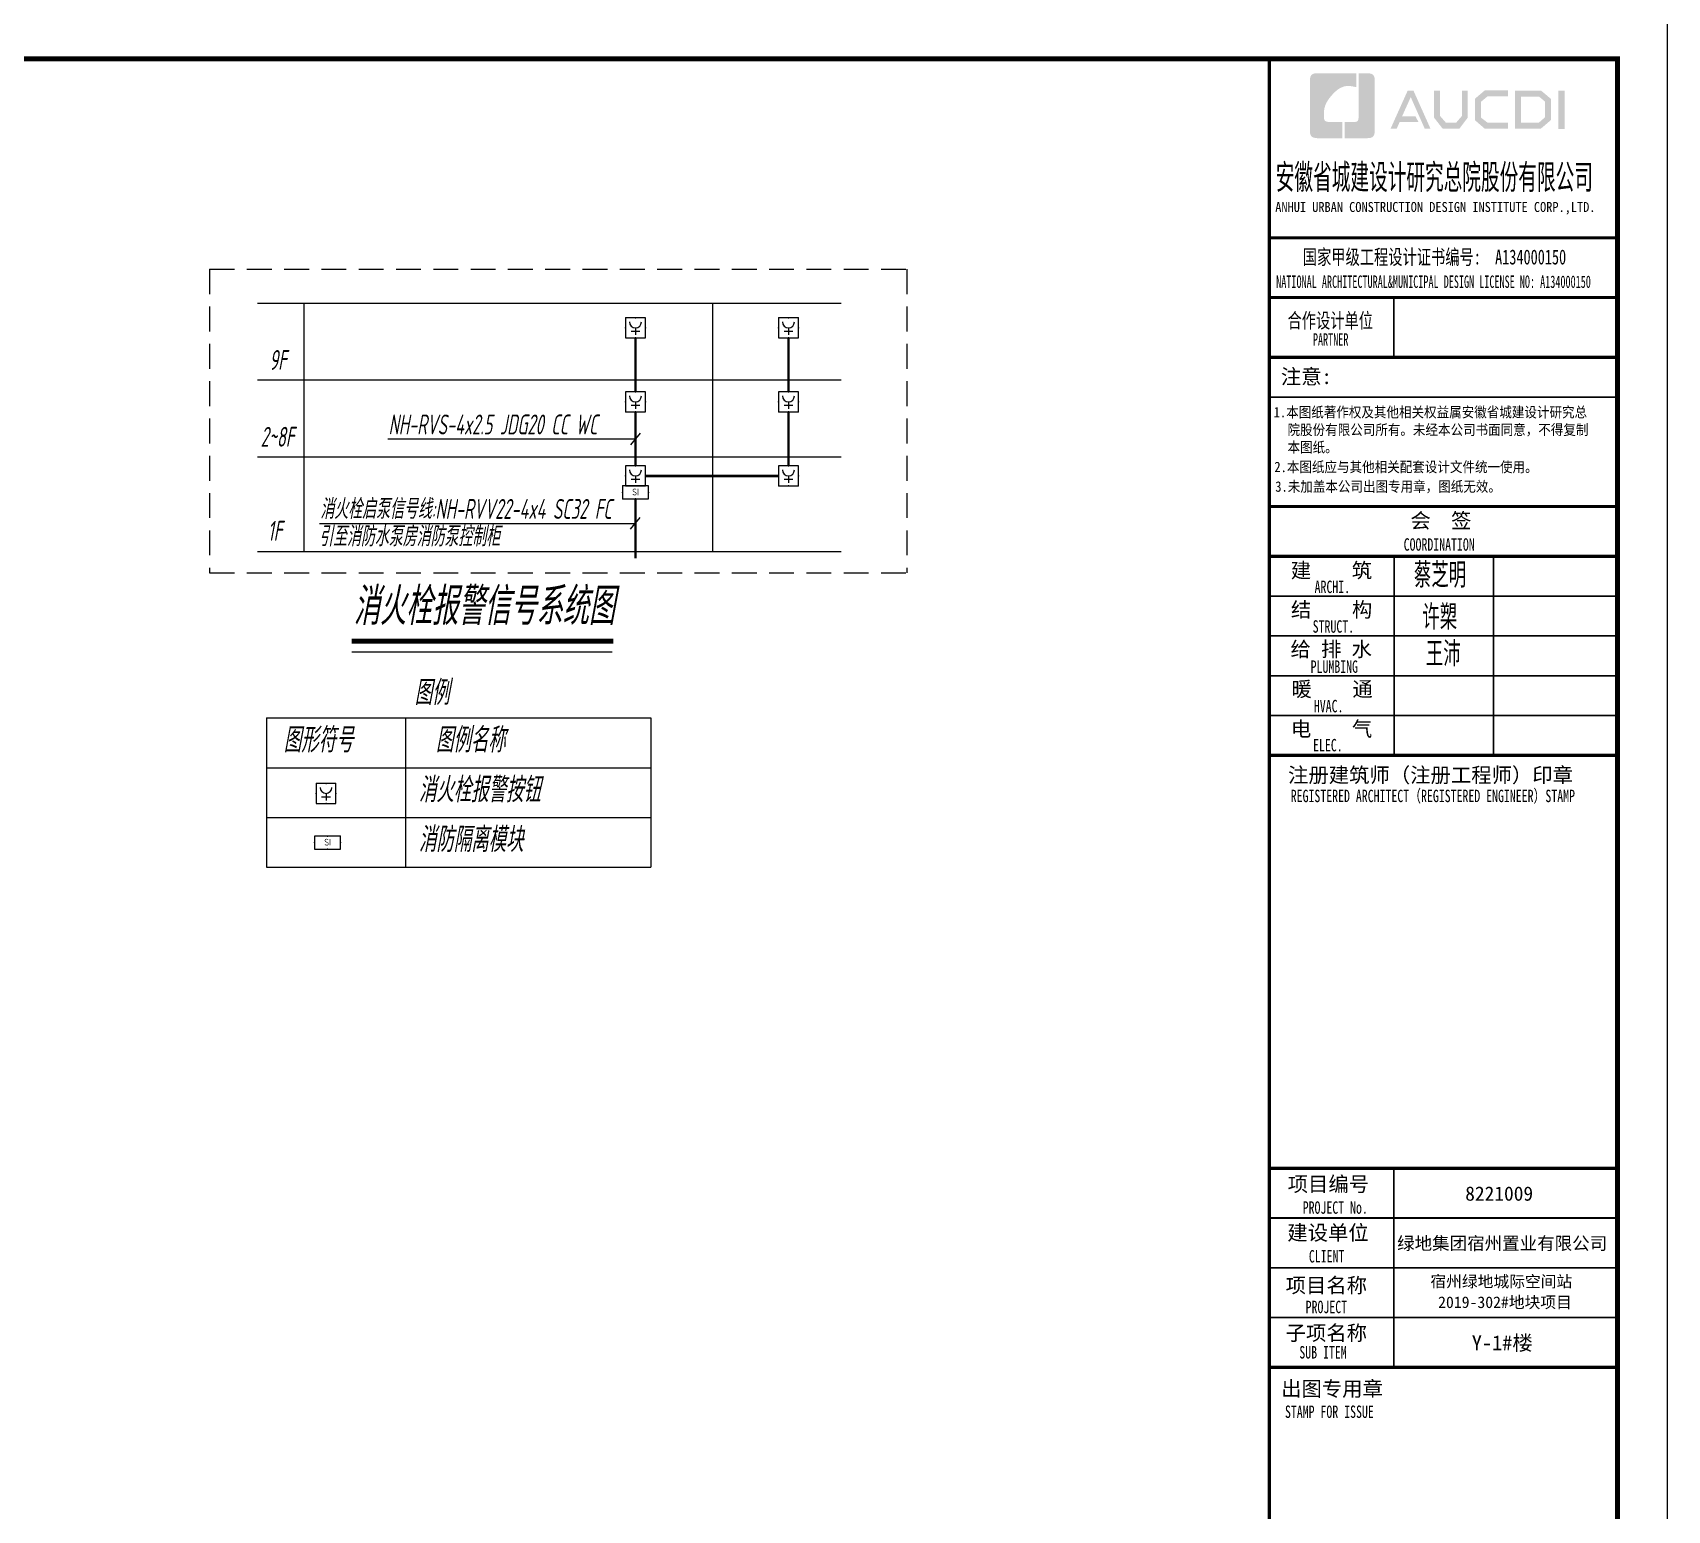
# Model space of a CAD drawing. Extents: x 3753737 to 4713801, y -857380 to 24339.
# Drawn here: x 4246048 to 4278911, y -660029 to -630329 of the extents above; entities that cross this region are included whole.
import ezdxf
from ezdxf.enums import TextEntityAlignment as Align

# ---------------------------------------------------------------- set-up
doc = ezdxf.new("R2010")
doc.units = 0
doc.header["$LTSCALE"] = 1000
doc.header["$MEASUREMENT"] = 0
doc.linetypes.add('DASHED', pattern=[0.75, 0.5, -0.25])
doc.layers.get('0').update_dxf_attribs({"linetype": 'CONTINUOUS'})
for name, color, linetype in [('!!DIM-动力', 7, 'CONTINUOUS'), ('!!电气', 1, 'CONTINUOUS'), ('DIM-照明', 7, 'CONTINUOUS'), ('PUB_TITLE', 4, 'CONTINUOUS'), ('WIRE-SECU-1', 30, 'CONTINUOUS'), ('WIRE-通讯', 4, 'CONTINUOUS'), ('图签文字', 4, 'CONTINUOUS')]:
    doc.layers.add(name, color=color, linetype=linetype)
for name, color, linetype, lineweight in [('EQUIP-消防', 3, 'CONTINUOUS', 20), ('图框', 147, 'CONTINUOUS', 20), ('图签', 147, 'CONTINUOUS', 18)]:
    doc.layers.add(name, color=color, linetype=linetype, lineweight=lineweight)
doc.styles.add('HT', font='simhei.ttf')
doc.styles.add('HZTXT', font='gbeitc.shx', dxfattribs={"width": 0.8, "height": 400, "bigfont": 'hztxt.shx'})
doc.styles.get("Standard").update_dxf_attribs({"font": 'gbenor.shx', "bigfont": 'gbcbig.shx'})
doc.styles.add('宋体', font='', dxfattribs={"height": 4})
doc.styles.add('建筑图签-1', font='simhei.ttf', dxfattribs={"width": 0.7})
doc.styles.add('建筑图签-2', font='TXT.shx', dxfattribs={"width": 0.5, "bigfont": 'HZTXT.shx'})
doc.styles.get('宋体').set_extended_font_data('SimSun')

# ---------------------------------------------------------------- blocks, each defined once
blk = doc.blocks.new('$equip$00002656')
for p, q in [((-0.5, 1), (-0.5, 0)), ((0.5, 1), (-0.5, 1)), ((0.5, 0), (0.5, 1)), ((-0.5, 0), (0.5, 0)), ((-0.219, 0.331), (0.222, 0.331)), ((0, 0.5), (0, 0.15))]:
    blk.add_line(p, q)
at = {"const_width": 0.04}
blk.add_lwpolyline([(-0.5, 1), (0.5, 1), (0.5, 0), (-0.5, 0), (-0.5, 1), (0.5, 1)], dxfattribs=at)
blk.add_arc((0, 0.8), 0.3, 180, 0)
for p in [(0, 1), (-0.5, 0.5), (0, 0), (0.5, 0.5)]:
    blk.add_point(p)
at = {"color": 7, "flags": 1}
for tag, height, p in [('A', 0.00002, (0, 0)), ('B', 0.4, (0.762, 0.292))]:
    blk.add_attdef(tag, text='', height=height, dxfattribs=at).set_placement(p, align=Align.MIDDLE_CENTER)
blk = doc.blocks.new('$equip$00002776')
for p, q in [((0.65, 0.65), (-0.65, 0.65)), ((-0.65, 0.65), (-0.65, 0)), ((-0.65, 0), (0.65, 0)), ((0.65, 0), (0.65, 0.65))]:
    blk.add_line(p, q)
at = {"const_width": 0.04}
blk.add_lwpolyline([(-0.65, 0.65), (-0.65, 0), (0.65, 0), (0.65, 0.65), (-0.65, 0.65), (-0.65, 0)], dxfattribs=at)
for p in [(-0.65, 0.325), (0, 0.65), (0, 0), (0.65, 0.325)]:
    blk.add_point(p)
at = {"color": 7}
blk.add_attdef('$TEXT$', text='', height=0.34, dxfattribs=at).set_placement((0.006, 0.343), align=Align.MIDDLE_CENTER)
at = {"color": 7, "flags": 1}
for tag, height, p in [('A', 0.00002, (0, 0)), ('B', 0.4, (0.905, 0.246))]:
    blk.add_attdef(tag, text='', height=height, dxfattribs=at).set_placement(p, align=Align.MIDDLE_CENTER)
blk = doc.blocks.new('院标1')
h = blk.add_hatch(color=150)
h.dxf.hatch_style = 1
h.set_gradient(color1=(33, 113, 253), color2=(33, 113, 253), tint=1, name='INVCURVED')
edge = h.paths.add_edge_path()
edge.add_spline(control_points=[(116373, 648379), (116379, 648379), (116382, 648379), (116391, 648379), (116391, 648379), (116391, 648379), (116616, 648379), (116616, 648379), (116616, 648379), (116616, 648379), (116616, 648054), (116616, 648054), (116616, 648054), (116616, 648054), (116108, 648054), (116108, 648054), (116108, 648054), (116028, 648054), (115963, 648111), (115963, 648199), (115963, 648199), (115963, 648199), (115963, 649215), (115963, 649215), (115963, 649215), (115963, 649295), (116018, 649360), (116108, 649360), (116108, 649360), (116108, 649360), (116897, 649360), (116897, 649360), (116897, 649360), (116897, 649360), (116897, 649080), (116897, 649080), (116897, 649080), (116897, 649080), (116566, 649140), (116356, 648859), (116356, 648859), (116245, 648719), (116240, 648545), (116247, 648466), (116247, 648466), (116254, 648386), (116247, 648466), (116247, 648466), (116247, 648466), (116247, 648466), (116258, 648374), (116373, 648379)], knot_values=[0, 0, 0, 0, 0.071429, 0.071429, 0.071429, 0.107143, 0.142857, 0.142857, 0.142857, 0.178571, 0.214286, 0.214286, 0.214286, 0.25, 0.285714, 0.285714, 0.285714, 0.321429, 0.357143, 0.357143, 0.357143, 0.392857, 0.428571, 0.428571, 0.428571, 0.464286, 0.5, 0.5, 0.5, 0.535714, 0.571429, 0.571429, 0.571429, 0.607143, 0.642857, 0.642857, 0.642857, 0.678571, 0.714286, 0.714286, 0.714286, 0.75, 0.785714, 0.785714, 0.785714, 0.821429, 0.857143, 0.857143, 0.857143, 0.928571, 1, 1, 1, 1], degree=3, periodic=0)
h = blk.add_hatch(color=150)
h.dxf.hatch_style = 1
h.set_gradient(color1=(33, 113, 253), color2=(33, 113, 253), tint=1, name='INVCURVED')
edge = h.paths.add_edge_path()
edge.add_spline(control_points=[(117268, 649215), (117268, 649215), (117268, 648199), (117268, 648199), (117268, 648199), (117268, 648114), (117212, 648054), (117123, 648054), (117123, 648054), (117123, 648054), (116663, 648054), (116663, 648054), (116663, 648054), (116663, 648054), (116663, 648379), (116663, 648379), (116663, 648379), (116663, 648379), (116865, 648379), (116865, 648379), (116865, 648379), (116907, 648379), (116941, 648413), (116941, 648455), (116941, 648455), (116941, 648455), (116941, 649360), (116941, 649360), (116941, 649360), (116941, 649360), (117123, 649360), (117123, 649360), (117123, 649360), (117204, 649360), (117268, 649306), (117268, 649215)], knot_values=[0, 0, 0, 0, 0.1, 0.1, 0.1, 0.15, 0.2, 0.2, 0.2, 0.25, 0.3, 0.3, 0.3, 0.35, 0.4, 0.4, 0.4, 0.45, 0.5, 0.5, 0.5, 0.55, 0.6, 0.6, 0.6, 0.65, 0.7, 0.7, 0.7, 0.75, 0.8, 0.8, 0.8, 0.9, 1, 1, 1, 1], degree=3, periodic=0)
blk = doc.blocks.new('A$C190A5FEA')
at = {"layer": 'PUB_TITLE'}
h = blk.add_hatch(color=4, dxfattribs=at)
h.paths.add_polyline_path([(-1192, -642), (-1066, -642), (-1066, -1412), (-1192, -1412)])
h.paths.add_polyline_path([(-1944, -758), (-1944, -1284), (-1584, -1284), (-1460, -1177), (-1460, -859), (-1580, -758)], flags=16)
h.paths.add_polyline_path([(-2062, -640), (-2062, -1402), (-1540, -1402), (-1341, -1232), (-1341, -804), (-1537, -640)])
h.paths.add_polyline_path([(-2205, -636), (-2205, -752), (-2612, -752), (-2745, -863), (-2745, -1182), (-2612, -1285), (-2203, -1285), (-2203, -1407), (-2667, -1407), (-2869, -1232), (-2869, -804), (-2671, -636)])
h.paths.add_polyline_path([(-3688, -638), (-3568, -638), (-3568, -1149), (-3454, -1280), (-3243, -1280), (-3129, -1149), (-3129, -638), (-3015, -638), (-3015, -1186), (-3179, -1403), (-3517, -1403), (-3688, -1184)])
h.paths.add_polyline_path([(-4220, -640), (-4103, -640), (-3761, -1404), (-3877, -1404), (-4158, -770), (-4333, -1158), (-4062, -1158), (-4001, -1273), (-4382, -1273), (-4441, -1406), (-4564, -1406)])
for points, const_width in [([(-7000, -6000), (0, -6000)], 70), ([(-7000, -6801), (0, -6801)], 35)]:
    blk.add_lwpolyline(points, dxfattribs=dict(const_width=const_width))
at = {"layer": '图框'}
for p, q in [((-7000, -3600), (0, -3600)), ((-7000, -3600), (0, -3600)), ((-7000, -4800), (0, -4800))]:
    blk.add_line(p, q, dxfattribs=at)
for points, const_width in [([(-7000, -57400), (-7000, 0)], 70), ([(-7000, -3600), (0, -3600)], 60), ([(-7000, -4800), (0, -4800)], 60), ([(-7000, -4800), (0, -4800)], 60), ([(-4500, -4800), (-4500, -6000)], 35), ([(-7000, -6000), (0, -6000)], 60), ([(-6992, -9000), (8, -9000)], 60), ([(-6992, -10000), (8, -10000)], 70), ([(-6992, -10000), (8, -10000)], 70), ([(-4492, -10000), (-4492, -14000)], 35), ([(-2492, -10000), (-2492, -14000)], 35), ([(-6992, -10800), (8, -10800)], 35), ([(-6992, -11600), (8, -11600)], 35), ([(-6992, -12400), (8, -12400)], 35), ([(-6992, -13200), (8, -13200)], 35), ([(-6992, -14000), (8, -14000)], 70), ([(-7000, -22300), (0, -22300)], 70), ([(-7000, -22300), (0, -22300)], 70), ([(-4500, -26300), (-4500, -22300)], 35), ([(-7000, -23300), (0, -23300)], 35), ([(-7000, -24300), (0, -24300)], 35), ([(-7000, -25300), (0, -25300)], 35), ([(0, -26300), (-7000, -26300)], 70)]:
    blk.add_lwpolyline(points, dxfattribs=dict(at, const_width=const_width))
blk.add_blockref('院标1', (-122149, -649649))
at = {"layer": 'PUB_TITLE', "style": 'HT', "width": 0.88}
for s, p in [('1.本图纸著作权及其他相关权益属安徽省城建设计研究总', (-6914, -7207)), ('院股份有限公司所有。未经本公司书面同意，不得复制', (-6635, -7561)), ('本图纸。', (-6635, -7911)), (' 2.本图纸应与其他相关配套设计文件统一使用。 ', (-7025, -8308)), ('3.未加盖本公司出图专用章，图纸无效。', (-6882, -8702))]:
    blk.add_text(s, height=210, dxfattribs=at).set_placement(p)
at = {"layer": '图签', "color": 154, "style": '宋体'}
for s, height, p in [('8221009', 286.7, (-3063, -22952)), ('绿地集团宿州置业有限公司', 258.01, (-4432, -23938)), ('宿州绿地城际空间站', 232.2, (-3762, -24691)), ('2019-302#地块项目', 232.21, (-3608, -25109))]:
    blk.add_text(s, height=height, dxfattribs=at).set_placement(p)
at = {"layer": '图签文字', "color": 7, "style": '建筑图签-1'}
for s, height, width, p in [('安徽省城建设计研究总院股份有限公司', 500, 0.55, (-6872, -2623)), ('国家甲级工程设计证书编号:  A134000150', 300, 0.7, (-6328, -4133)), ('合作设计单位', 300, 0.7, (-6635, -5410))]:
    blk.add_text(s, height=height, dxfattribs=dict(at, width=width)).set_placement(p)
at = {"layer": '图签文字', "linetype": 'Continuous', "style": '建筑图签-1', "width": 0.91}
blk.add_text('ANHUI URBAN CONSTRUCTION DESIGN INSTITUTE CORP.,LTD.', height=200, dxfattribs=at).set_placement((-6882, -3078))
at = {"layer": '图签文字', "style": '建筑图签-1'}
for s, width, p in [('NATIONAL ARCHITECTURAL&MUNICIPAL DESIGN LICENSE NO: A134000150', 0.6, (-6863, -4605)), ('PARTNER', 0.6, (-6125, -5766)), ('COORDINATION', 0.7, (-4300, -9887)), ('ARCHI.', 0.7, (-6091, -10738)), ('STRUCT.', 0.7, (-6130, -11535)), ('PLUMBING', 0.7, (-6171, -12342)), ('HVAC.', 0.7, (-6106, -13135)), ('ELEC.', 0.7, (-6122, -13920)), ('REGISTERED ARCHITECT（REGISTERED ENGINEER）STAMP', 0.7, (-6571, -14941)), ('PROJECT No.', 0.7, (-6330, -23215, -1799)), ('CLIENT', 0.7, (-6206, -24194)), ('PROJECT', 0.7, (-6271, -25213)), ('SUB ITEM', 0.7, (-6398, -26124)), ('STAMP FOR ISSUE', 0.7, (-6687, -27319))]:
    blk.add_text(s, height=250, dxfattribs=dict(at, width=width)).set_placement(p)
at = {"layer": '图签文字', "color": 7, "style": '建筑图签-1'}
for s, p in [('注意:', (-6769, -6537)), ('会  签', (-4165, -9432)), ('建    筑', (-6570, -10433)), ('结    构', (-6566, -11221)), ('给 排 水', (-6575, -12015)), ('暖    通', (-6557, -12818)), ('电    气', (-6567, -13618)), ('注册建筑师（注册工程师）印章', (-6625, -14546)), ('项目编号', (-6632, -22768)), ('建设单位', (-6640, -23745)), ('项目名称', (-6673, -24803)), ('子项名称', (-6673, -25760)), ('出图专用章', (-6764, -26882))]:
    blk.add_text(s, height=300, dxfattribs=at).set_placement(p)
at = {"layer": '图签文字', "color": 1, "style": '建筑图签-2', "width": 0.7}
for s, p in [('蔡芝明', (-4094, -10629)), ('许槊', (-3925, -11472)), ('王沛', (-3854, -12213))]:
    blk.add_text(s, height=500, dxfattribs=at).set_placement(p)
at = {"layer": '图签文字', "color": 2, "style": '建筑图签-1'}
blk.add_text('Y-1#楼', height=300, dxfattribs=at).set_placement((-2931, -25959))

msp = doc.modelspace()

# ---------------------------------------------------------------- linework, layer by layer
at = {"layer": '!!DIM-动力'}
for p, q in [((4250564.7, -635762.7), (4262303.6, -635762.7)), ((4259712.8, -635762.7), (4259712.8, -640759)), ((4250564.7, -637306.6), (4262303.6, -637306.6)), ((4258264.4, -638375.5), (4258069.6, -638611.4)), ((4250564.7, -638850.5), (4262303.6, -638850.5)), ((4258256.5, -640073.3), (4258061.6, -640309.1)), ((4250564.7, -640759), (4262303.6, -640759))]:
    msp.add_line(p, q, dxfattribs=at)
for points in [[(4253189.7, -638493.4), (4258167, -638493.4)], [(4251813.5, -640191.2), (4258159.1, -640191.2)]]:
    msp.add_lwpolyline(points, dxfattribs=at)
at = {"layer": 'DIM-照明', "color": 253, "linetype": 'DASHED'}
for p, q in [((4249603.7, -635083), (4249603.7, -641183.2)), ((4249603.7, -635083), (4263619.1, -635083)), ((4263619.1, -635083), (4263619.1, -641183.2)), ((4249603.7, -641183.2), (4263619.1, -641183.2))]:
    msp.add_line(p, q, dxfattribs=at)
at = {"layer": 'DIM-照明'}
for p, q in [((4251497.3, -635762.7), (4251497.3, -640759)), ((4250745.9, -644101.7), (4250745.9, -647101.7)), ((4250745.9, -644101.7), (4258476.9, -644101.7)), ((4253540.5, -644101.7), (4253540.5, -647101.7)), ((4258476.9, -644101.7), (4258476.9, -647101.7)), ((4250745.9, -645101.7), (4258476.9, -645101.7)), ((4250745.9, -646101.7), (4258476.9, -646101.7)), ((4250745.9, -647101.7), (4258476.9, -647101.7))]:
    msp.add_line(p, q, dxfattribs=at)
at = {"layer": 'WIRE-SECU-1', "color": 7}
msp.add_line((4252462.6, -642776.1, 959.7), (4257696.3, -642776.1, 959.7), dxfattribs=at)
at = {"layer": 'WIRE-SECU-1', "color": 7, "const_width": 98.5, "elevation": 959.7}
msp.add_lwpolyline([(4252461.4, -642560.4), (4257720.4, -642560.4)], dxfattribs=at)
at = {"layer": 'WIRE-通讯', "linetype": 'Continuous', "const_width": 50}
for points in [[(4258167, -637549), (4258167, -636460.2)], [(4261243.1, -637549), (4261243.1, -636460.2)], [(4258167, -639037.8), (4258167, -637949)], [(4261243.1, -639037.8), (4261243.1, -637949)], [(4258367, -639237.8), (4261043.1, -639237.8)], [(4258167, -640891.3), (4258167, -640891.3), (4258167, -639697.8)]]:
    msp.add_lwpolyline(points, dxfattribs=at)
at = {"layer": '图框'}
msp.add_lwpolyline([(4194811, -629853.6), (4278911, -629853.6), (4278911, -689253.6), (4194811, -689253.6)], close=True, dxfattribs=at)
at = {"layer": '图框', "const_width": 100}
msp.add_lwpolyline([(4277911, -688253.6), (4277911, -630853.6), (4197311, -630853.6), (4197311, -688253.6)], close=True, dxfattribs=at)

# ---------------------------------------------------------------- block references
at = {"layer": '!!电气', "color": 2}
msp.add_blockref('A$C190A5FEA', (4277911, -630853.6), dxfattribs=at)
at = {"layer": 'EQUIP-消防', "linetype": 'ByBlock', "ltscale": 0.5, "xscale": 400, "yscale": 400, "zscale": 400}
for p in [(4258167, -636460.2), (4261243.1, -636460.2), (4258167, -637949), (4261243.1, -637949), (4258167, -639437.8), (4261243.1, -639437.8), (4251945.2, -645818.8)]:
    msp.add_blockref('$equip$00002656', p, dxfattribs=at)
at = {"layer": 'EQUIP-消防', "xscale": 400, "yscale": 400, "zscale": 400}
for p in [(4258167, -639697.8), (4251975.5, -646736.4)]:
    msp.add_blockref('$equip$00002776', p, dxfattribs=at).add_auto_attribs({'$TEXT$': 'SI'})

# ---------------------------------------------------------------- texts
at = {"layer": 'DIM-照明', "style": 'HZTXT', "width": 0.7}
for s, height, p in [('9F', 400, (4250807, -637107.2)), ('NH-RVS-4x2.5 JDG20 CC WC', 400, (4253203.3, -638403.1, 959.7)), ('2~8F', 400, (4250630.7, -638651.1)), ('消火栓启泵信号线:NH-RVV22-4x4 SC32 FC', 400, (4251827.1, -640100.8, 959.7)), ('1F', 400, (4250773.8, -640540.4)), ('引至消防水泵房消防泵控制柜', 400, (4251802.5, -640652.3, 959.7)), ('图例', 500, (4253723.6, -643843.1)), ('图形符号', 500, (4251090.6, -644796.1)), ('图例名称', 500, (4254150.3, -644796.1)), ('消火栓报警按钮', 500, (4253808.8, -645796.1)), ('消防隔离模块', 500, (4253808.8, -646796.1))]:
    msp.add_text(s, height=height, dxfattribs=at).set_placement(p)
at = {"layer": 'DIM-照明', "color": 7, "style": 'HZTXT', "width": 0.7}
msp.add_text('消火栓报警信号系统图', height=750, dxfattribs=at).set_placement((4252495.6, -642231.9, 959.7))

doc.saveas('drawing.dxf')
